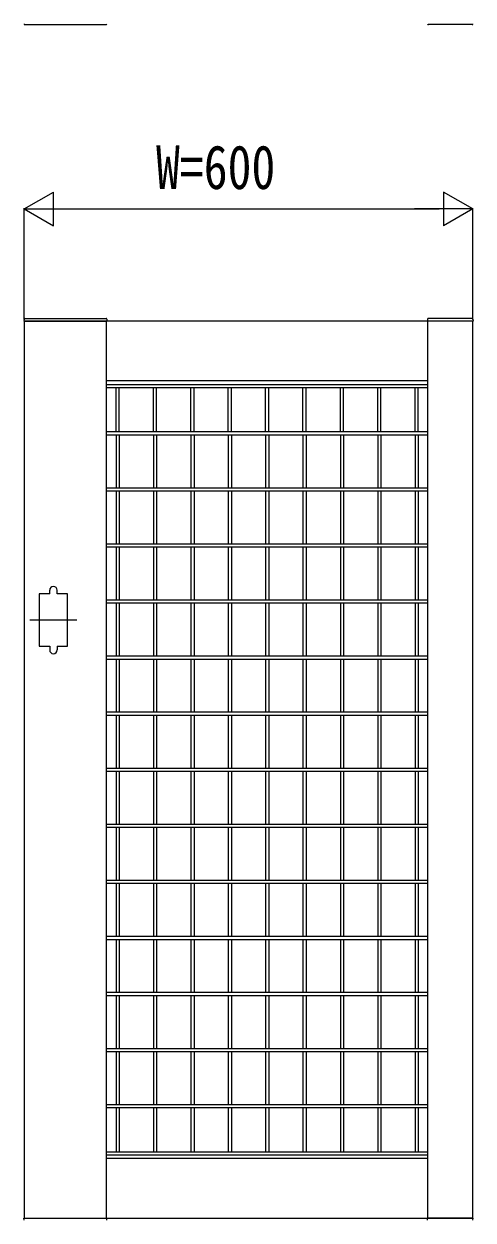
# Model space of a CAD drawing. Units: millimetres, scale not verified. Extents: x -8410 to 8410, y -5940 to 5940.
# Drawn here: x -1810 to -1209, y 747 to 2347 of the extents above; entities that cross this region are included whole.
import ezdxf
from ezdxf.enums import TextEntityAlignment as Align

# ---------------------------------------------------------------- set-up
doc = ezdxf.new("R2010")
doc.units = ezdxf.units.MM
doc.header["$LTSCALE"] = 30
doc.layers.add('0-2_YKK_A1', color=4, linetype='Continuous')
doc.layers.add('0-3_YKK_D', color=6, linetype='Continuous')
doc.styles.add('ＭＳ ゴシック', font='')
doc.styles.get('ＭＳ ゴシック').set_extended_font_data('MS Gothic')

msp = doc.modelspace()

# ---------------------------------------------------------------- linework, layer by layer
at = {"layer": '0-2_YKK_A1'}
for p, q in [((-1809.33, 2346.5), (-1700.59, 2346.5)), ((-1210.59, 2346.5), (-1269.33, 2346.5)), ((-1810.33, 1952.55), (-1810.46, 1950)), ((-1809.33, 1953.5), (-1700.59, 1953.5)), ((-1699.59, 1952.55), (-1699.46, 1950)), ((-1270.33, 1952.55), (-1270.46, 1950)), ((-1210.59, 1953.5), (-1269.33, 1953.5)), ((-1209.59, 1952.55), (-1209.46, 1950)), ((-1810.46, 1950), (-1699.46, 1950)), ((-1699.96, 750), (-1699.96, 1950)), ((-1209.46, 1950), (-1270.46, 1950)), ((-1269.96, 750), (-1269.96, 1950)), ((-1269.96, 1870), (-1699.96, 1870)), ((-1699.96, 1865.2), (-1269.96, 1865.2)), ((-1699.96, 1861.2), (-1269.96, 1861.2)), ((-1687.06, 1802.1), (-1687.06, 1861.2)), ((-1682.86, 1802.1), (-1682.86, 1861.2)), ((-1637.06, 1802.1), (-1637.06, 1861.2)), ((-1632.86, 1802.1), (-1632.86, 1861.2)), ((-1587.06, 1802.1), (-1587.06, 1861.2)), ((-1582.86, 1802.1), (-1582.86, 1861.2)), ((-1537.06, 1802.1), (-1537.06, 1861.2)), ((-1532.86, 1802.1), (-1532.86, 1861.2)), ((-1487.06, 1802.1), (-1487.06, 1861.2)), ((-1482.86, 1802.1), (-1482.86, 1861.2)), ((-1437.06, 1802.1), (-1437.06, 1861.2)), ((-1432.86, 1802.1), (-1432.86, 1861.2)), ((-1387.06, 1802.1), (-1387.06, 1861.2)), ((-1382.86, 1802.1), (-1382.86, 1861.2)), ((-1337.06, 1802.1), (-1337.06, 1861.2)), ((-1332.86, 1802.1), (-1332.86, 1861.2)), ((-1287.06, 1802.1), (-1287.06, 1861.2)), ((-1282.86, 1802.1), (-1282.86, 1861.2)), ((-1699.96, 1802.1), (-1269.96, 1802.1)), ((-1699.96, 1797.9), (-1269.96, 1797.9)), ((-1687.06, 1797.9), (-1687.06, 1727.1)), ((-1682.86, 1797.9), (-1682.86, 1727.1)), ((-1637.06, 1797.9), (-1637.06, 1727.1)), ((-1632.86, 1797.9), (-1632.86, 1727.1)), ((-1587.06, 1797.9), (-1587.06, 1727.1)), ((-1582.86, 1797.9), (-1582.86, 1727.1)), ((-1537.06, 1797.9), (-1537.06, 1727.1)), ((-1532.86, 1797.9), (-1532.86, 1727.1)), ((-1487.06, 1797.9), (-1487.06, 1727.1)), ((-1482.86, 1797.9), (-1482.86, 1727.1)), ((-1437.06, 1797.9), (-1437.06, 1727.1)), ((-1432.86, 1797.9), (-1432.86, 1727.1)), ((-1387.06, 1797.9), (-1387.06, 1727.1)), ((-1382.86, 1797.9), (-1382.86, 1727.1)), ((-1337.06, 1797.9), (-1337.06, 1727.1)), ((-1332.86, 1797.9), (-1332.86, 1727.1)), ((-1287.06, 1797.9), (-1287.06, 1727.1)), ((-1282.86, 1797.9), (-1282.86, 1727.1)), ((-1699.96, 1727.1), (-1269.96, 1727.1)), ((-1699.96, 1722.9), (-1269.96, 1722.9)), ((-1687.06, 1722.9), (-1687.06, 1652.1)), ((-1682.86, 1722.9), (-1682.86, 1652.1)), ((-1637.06, 1722.9), (-1637.06, 1652.1)), ((-1632.86, 1722.9), (-1632.86, 1652.1)), ((-1587.06, 1722.9), (-1587.06, 1652.1)), ((-1582.86, 1722.9), (-1582.86, 1652.1)), ((-1537.06, 1722.9), (-1537.06, 1652.1)), ((-1532.86, 1722.9), (-1532.86, 1652.1)), ((-1487.06, 1722.9), (-1487.06, 1652.1)), ((-1482.86, 1722.9), (-1482.86, 1652.1)), ((-1437.06, 1722.9), (-1437.06, 1652.1)), ((-1432.86, 1722.9), (-1432.86, 1652.1)), ((-1387.06, 1722.9), (-1387.06, 1652.1)), ((-1382.86, 1722.9), (-1382.86, 1652.1)), ((-1337.06, 1722.9), (-1337.06, 1652.1)), ((-1332.86, 1722.9), (-1332.86, 1652.1)), ((-1287.06, 1722.9), (-1287.06, 1652.1)), ((-1282.86, 1722.9), (-1282.86, 1652.1)), ((-1699.96, 1652.1), (-1269.96, 1652.1)), ((-1699.96, 1647.9), (-1269.96, 1647.9)), ((-1687.06, 1647.9), (-1687.06, 1577.1)), ((-1682.86, 1647.9), (-1682.86, 1577.1)), ((-1637.06, 1647.9), (-1637.06, 1577.1)), ((-1632.86, 1647.9), (-1632.86, 1577.1)), ((-1587.06, 1647.9), (-1587.06, 1577.1)), ((-1582.86, 1647.9), (-1582.86, 1577.1)), ((-1537.06, 1647.9), (-1537.06, 1577.1)), ((-1532.86, 1647.9), (-1532.86, 1577.1)), ((-1487.06, 1647.9), (-1487.06, 1577.1)), ((-1482.86, 1647.9), (-1482.86, 1577.1)), ((-1437.06, 1647.9), (-1437.06, 1577.1)), ((-1432.86, 1647.9), (-1432.86, 1577.1)), ((-1387.06, 1647.9), (-1387.06, 1577.1)), ((-1382.86, 1647.9), (-1382.86, 1577.1)), ((-1337.06, 1647.9), (-1337.06, 1577.1)), ((-1332.86, 1647.9), (-1332.86, 1577.1)), ((-1287.06, 1647.9), (-1287.06, 1577.1)), ((-1282.86, 1647.9), (-1282.86, 1577.1)), ((-1775.96, 1585), (-1775.96, 1590)), ((-1765.96, 1585), (-1765.96, 1590)), ((-1699.96, 1577.1), (-1269.96, 1577.1)), ((-1699.96, 1572.9), (-1269.96, 1572.9)), ((-1687.06, 1572.9), (-1687.06, 1502.1)), ((-1682.86, 1572.9), (-1682.86, 1502.1)), ((-1637.06, 1572.9), (-1637.06, 1502.1)), ((-1632.86, 1572.9), (-1632.86, 1502.1)), ((-1587.06, 1572.9), (-1587.06, 1502.1)), ((-1582.86, 1572.9), (-1582.86, 1502.1)), ((-1537.06, 1572.9), (-1537.06, 1502.1)), ((-1532.86, 1572.9), (-1532.86, 1502.1)), ((-1487.06, 1572.9), (-1487.06, 1502.1)), ((-1482.86, 1572.9), (-1482.86, 1502.1)), ((-1437.06, 1572.9), (-1437.06, 1502.1)), ((-1432.86, 1572.9), (-1432.86, 1502.1)), ((-1387.06, 1572.9), (-1387.06, 1502.1)), ((-1382.86, 1572.9), (-1382.86, 1502.1)), ((-1337.06, 1572.9), (-1337.06, 1502.1)), ((-1332.86, 1572.9), (-1332.86, 1502.1)), ((-1287.06, 1572.9), (-1287.06, 1502.1)), ((-1282.86, 1572.9), (-1282.86, 1502.1)), ((-1739.46, 1550), (-1802.46, 1550)), ((-1775.96, 1515), (-1775.96, 1510)), ((-1765.96, 1515), (-1765.96, 1510)), ((-1699.96, 1502.1), (-1269.96, 1502.1)), ((-1699.96, 1497.9), (-1269.96, 1497.9)), ((-1687.06, 1497.9), (-1687.06, 1427.1)), ((-1682.86, 1497.9), (-1682.86, 1427.1)), ((-1637.06, 1497.9), (-1637.06, 1427.1)), ((-1632.86, 1497.9), (-1632.86, 1427.1)), ((-1587.06, 1497.9), (-1587.06, 1427.1)), ((-1582.86, 1497.9), (-1582.86, 1427.1)), ((-1537.06, 1497.9), (-1537.06, 1427.1)), ((-1532.86, 1497.9), (-1532.86, 1427.1)), ((-1487.06, 1497.9), (-1487.06, 1427.1)), ((-1482.86, 1497.9), (-1482.86, 1427.1)), ((-1437.06, 1497.9), (-1437.06, 1427.1)), ((-1432.86, 1497.9), (-1432.86, 1427.1)), ((-1387.06, 1497.9), (-1387.06, 1427.1)), ((-1382.86, 1497.9), (-1382.86, 1427.1)), ((-1337.06, 1497.9), (-1337.06, 1427.1)), ((-1332.86, 1497.9), (-1332.86, 1427.1)), ((-1287.06, 1497.9), (-1287.06, 1427.1)), ((-1282.86, 1497.9), (-1282.86, 1427.1)), ((-1699.96, 1427.1), (-1269.96, 1427.1)), ((-1699.96, 1422.9), (-1269.96, 1422.9)), ((-1687.06, 1422.9), (-1687.06, 1352.1)), ((-1682.86, 1422.9), (-1682.86, 1352.1)), ((-1637.06, 1422.9), (-1637.06, 1352.1)), ((-1632.86, 1422.9), (-1632.86, 1352.1)), ((-1587.06, 1422.9), (-1587.06, 1352.1)), ((-1582.86, 1422.9), (-1582.86, 1352.1)), ((-1537.06, 1422.9), (-1537.06, 1352.1)), ((-1532.86, 1422.9), (-1532.86, 1352.1)), ((-1487.06, 1422.9), (-1487.06, 1352.1)), ((-1482.86, 1422.9), (-1482.86, 1352.1)), ((-1437.06, 1422.9), (-1437.06, 1352.1)), ((-1432.86, 1422.9), (-1432.86, 1352.1)), ((-1387.06, 1422.9), (-1387.06, 1352.1)), ((-1382.86, 1422.9), (-1382.86, 1352.1)), ((-1337.06, 1422.9), (-1337.06, 1352.1)), ((-1332.86, 1422.9), (-1332.86, 1352.1)), ((-1287.06, 1422.9), (-1287.06, 1352.1)), ((-1282.86, 1422.9), (-1282.86, 1352.1)), ((-1699.96, 1352.1), (-1269.96, 1352.1)), ((-1699.96, 1347.9), (-1269.96, 1347.9)), ((-1687.06, 1347.9), (-1687.06, 1277.1)), ((-1682.86, 1347.9), (-1682.86, 1277.1)), ((-1637.06, 1347.9), (-1637.06, 1277.1)), ((-1632.86, 1347.9), (-1632.86, 1277.1)), ((-1587.06, 1347.9), (-1587.06, 1277.1)), ((-1582.86, 1347.9), (-1582.86, 1277.1)), ((-1537.06, 1347.9), (-1537.06, 1277.1)), ((-1532.86, 1347.9), (-1532.86, 1277.1)), ((-1487.06, 1347.9), (-1487.06, 1277.1)), ((-1482.86, 1347.9), (-1482.86, 1277.1)), ((-1437.06, 1347.9), (-1437.06, 1277.1)), ((-1432.86, 1347.9), (-1432.86, 1277.1)), ((-1387.06, 1347.9), (-1387.06, 1277.1)), ((-1382.86, 1347.9), (-1382.86, 1277.1)), ((-1337.06, 1347.9), (-1337.06, 1277.1)), ((-1332.86, 1347.9), (-1332.86, 1277.1)), ((-1287.06, 1347.9), (-1287.06, 1277.1)), ((-1282.86, 1347.9), (-1282.86, 1277.1)), ((-1699.96, 1277.1), (-1269.96, 1277.1)), ((-1699.96, 1272.9), (-1269.96, 1272.9)), ((-1687.06, 1272.9), (-1687.06, 1202.1)), ((-1682.86, 1272.9), (-1682.86, 1202.1)), ((-1637.06, 1272.9), (-1637.06, 1202.1)), ((-1632.86, 1272.9), (-1632.86, 1202.1)), ((-1587.06, 1272.9), (-1587.06, 1202.1)), ((-1582.86, 1272.9), (-1582.86, 1202.1)), ((-1537.06, 1272.9), (-1537.06, 1202.1)), ((-1532.86, 1272.9), (-1532.86, 1202.1)), ((-1487.06, 1272.9), (-1487.06, 1202.1)), ((-1482.86, 1272.9), (-1482.86, 1202.1)), ((-1437.06, 1272.9), (-1437.06, 1202.1)), ((-1432.86, 1272.9), (-1432.86, 1202.1)), ((-1387.06, 1272.9), (-1387.06, 1202.1)), ((-1382.86, 1272.9), (-1382.86, 1202.1)), ((-1337.06, 1272.9), (-1337.06, 1202.1)), ((-1332.86, 1272.9), (-1332.86, 1202.1)), ((-1287.06, 1272.9), (-1287.06, 1202.1)), ((-1282.86, 1272.9), (-1282.86, 1202.1)), ((-1699.96, 1202.1), (-1269.96, 1202.1)), ((-1699.96, 1197.9), (-1269.96, 1197.9)), ((-1687.06, 1197.9), (-1687.06, 1127.1)), ((-1682.86, 1197.9), (-1682.86, 1127.1)), ((-1637.06, 1197.9), (-1637.06, 1127.1)), ((-1632.86, 1197.9), (-1632.86, 1127.1)), ((-1587.06, 1197.9), (-1587.06, 1127.1)), ((-1582.86, 1197.9), (-1582.86, 1127.1)), ((-1537.06, 1197.9), (-1537.06, 1127.1)), ((-1532.86, 1197.9), (-1532.86, 1127.1)), ((-1487.06, 1197.9), (-1487.06, 1127.1)), ((-1482.86, 1197.9), (-1482.86, 1127.1)), ((-1437.06, 1197.9), (-1437.06, 1127.1)), ((-1432.86, 1197.9), (-1432.86, 1127.1)), ((-1387.06, 1197.9), (-1387.06, 1127.1)), ((-1382.86, 1197.9), (-1382.86, 1127.1)), ((-1337.06, 1197.9), (-1337.06, 1127.1)), ((-1332.86, 1197.9), (-1332.86, 1127.1)), ((-1287.06, 1197.9), (-1287.06, 1127.1)), ((-1282.86, 1197.9), (-1282.86, 1127.1)), ((-1699.96, 1127.1), (-1269.96, 1127.1)), ((-1699.96, 1122.9), (-1269.96, 1122.9)), ((-1687.06, 1122.9), (-1687.06, 1052.1)), ((-1682.86, 1122.9), (-1682.86, 1052.1)), ((-1637.06, 1122.9), (-1637.06, 1052.1)), ((-1632.86, 1122.9), (-1632.86, 1052.1)), ((-1587.06, 1122.9), (-1587.06, 1052.1)), ((-1582.86, 1122.9), (-1582.86, 1052.1)), ((-1537.06, 1122.9), (-1537.06, 1052.1)), ((-1532.86, 1122.9), (-1532.86, 1052.1)), ((-1487.06, 1122.9), (-1487.06, 1052.1)), ((-1482.86, 1122.9), (-1482.86, 1052.1)), ((-1437.06, 1122.9), (-1437.06, 1052.1)), ((-1432.86, 1122.9), (-1432.86, 1052.1)), ((-1387.06, 1122.9), (-1387.06, 1052.1)), ((-1382.86, 1122.9), (-1382.86, 1052.1)), ((-1337.06, 1122.9), (-1337.06, 1052.1)), ((-1332.86, 1122.9), (-1332.86, 1052.1)), ((-1287.06, 1122.9), (-1287.06, 1052.1)), ((-1282.86, 1122.9), (-1282.86, 1052.1)), ((-1699.96, 1052.1), (-1269.96, 1052.1)), ((-1699.96, 1047.9), (-1269.96, 1047.9)), ((-1687.06, 1047.9), (-1687.06, 977.1)), ((-1682.86, 1047.9), (-1682.86, 977.1)), ((-1637.06, 1047.9), (-1637.06, 977.1)), ((-1632.86, 1047.9), (-1632.86, 977.1)), ((-1587.06, 1047.9), (-1587.06, 977.1)), ((-1582.86, 1047.9), (-1582.86, 977.1)), ((-1537.06, 1047.9), (-1537.06, 977.1)), ((-1532.86, 1047.9), (-1532.86, 977.1)), ((-1487.06, 1047.9), (-1487.06, 977.1)), ((-1482.86, 1047.9), (-1482.86, 977.1)), ((-1437.06, 1047.9), (-1437.06, 977.1)), ((-1432.86, 1047.9), (-1432.86, 977.1)), ((-1387.06, 1047.9), (-1387.06, 977.1)), ((-1382.86, 1047.9), (-1382.86, 977.1)), ((-1337.06, 1047.9), (-1337.06, 977.1)), ((-1332.86, 1047.9), (-1332.86, 977.1)), ((-1287.06, 1047.9), (-1287.06, 977.1)), ((-1282.86, 1047.9), (-1282.86, 977.1)), ((-1699.96, 977.1), (-1269.96, 977.1)), ((-1699.96, 972.9), (-1269.96, 972.9)), ((-1687.06, 972.9), (-1687.06, 902.1)), ((-1682.86, 972.9), (-1682.86, 902.1)), ((-1637.06, 972.9), (-1637.06, 902.1)), ((-1632.86, 972.9), (-1632.86, 902.1)), ((-1587.06, 972.9), (-1587.06, 902.1)), ((-1582.86, 972.9), (-1582.86, 902.1)), ((-1537.06, 972.9), (-1537.06, 902.1)), ((-1532.86, 972.9), (-1532.86, 902.1)), ((-1487.06, 972.9), (-1487.06, 902.1)), ((-1482.86, 972.9), (-1482.86, 902.1)), ((-1437.06, 972.9), (-1437.06, 902.1)), ((-1432.86, 972.9), (-1432.86, 902.1)), ((-1387.06, 972.9), (-1387.06, 902.1)), ((-1382.86, 972.9), (-1382.86, 902.1)), ((-1337.06, 972.9), (-1337.06, 902.1)), ((-1332.86, 972.9), (-1332.86, 902.1)), ((-1287.06, 972.9), (-1287.06, 902.1)), ((-1282.86, 972.9), (-1282.86, 902.1)), ((-1699.96, 902.1), (-1269.96, 902.1)), ((-1699.96, 897.9), (-1269.96, 897.9)), ((-1687.06, 897.9), (-1687.06, 838.8)), ((-1682.86, 897.9), (-1682.86, 838.8)), ((-1637.06, 897.9), (-1637.06, 838.8)), ((-1632.86, 897.9), (-1632.86, 838.8)), ((-1587.06, 897.9), (-1587.06, 838.8)), ((-1582.86, 897.9), (-1582.86, 838.8)), ((-1537.06, 897.9), (-1537.06, 838.8)), ((-1532.86, 897.9), (-1532.86, 838.8)), ((-1487.06, 897.9), (-1487.06, 838.8)), ((-1482.86, 897.9), (-1482.86, 838.8)), ((-1437.06, 897.9), (-1437.06, 838.8)), ((-1432.86, 897.9), (-1432.86, 838.8)), ((-1387.06, 897.9), (-1387.06, 838.8)), ((-1382.86, 897.9), (-1382.86, 838.8)), ((-1337.06, 897.9), (-1337.06, 838.8)), ((-1332.86, 897.9), (-1332.86, 838.8)), ((-1287.06, 897.9), (-1287.06, 838.8)), ((-1282.86, 897.9), (-1282.86, 838.8)), ((-1699.96, 838.8), (-1269.96, 838.8)), ((-1699.96, 834.8), (-1269.96, 834.8)), ((-1269.96, 830), (-1699.96, 830)), ((-1810.46, 750), (-1699.46, 750)), ((-1810.33, 747.45), (-1810.46, 750)), ((-1699.59, 747.45), (-1699.46, 750)), ((-1209.46, 750), (-1270.46, 750)), ((-1270.33, 747.45), (-1270.46, 750)), ((-1209.59, 747.45), (-1209.46, 750))]:
    msp.add_line(p, q, dxfattribs=at)
msp.add_lwpolyline([(-1209.96, 750), (-1209.96, 1950), (-1809.96, 1950), (-1809.96, 750)], close=True, dxfattribs=at)
for points in [[(-1775.96, 1585), (-1789.96, 1585), (-1789.96, 1515), (-1775.96, 1515)], [(-1765.96, 1515), (-1751.96, 1515), (-1751.96, 1585), (-1765.96, 1585)]]:
    msp.add_lwpolyline(points, dxfattribs=at)
for centre, radius, start, end in [((-1809.33, 2347.5), 1, 183, 270), ((-1700.59, 2347.5), 1, 270, 357), ((-1269.33, 2347.5), 1, 183, 270), ((-1210.59, 2347.5), 1, 270, 357), ((-1809.33, 1952.5), 1, 90, 177), ((-1700.59, 1952.5), 1, 3, 90), ((-1269.33, 1952.5), 1, 90, 177), ((-1210.59, 1952.5), 1, 3, 90), ((-1770.96, 1590), 5, 0, 180), ((-1770.96, 1510), 5, 180, 0)]:
    msp.add_arc(centre, radius, start, end, dxfattribs=at)
at = {"layer": '0-3_YKK_D'}
for p, q in [((-1809.96, 2100), (-1770.99, 2122.5)), ((-1770.99, 2077.5), (-1770.99, 2122.5)), ((-1209.96, 2100), (-1248.93, 2122.5)), ((-1248.93, 2122.5), (-1248.93, 2077.5)), ((-1809.96, 1952), (-1809.96, 2101)), ((-1809.96, 2100), (-1770.99, 2077.5)), ((-1809.96, 2100), (-1732.02, 2100)), ((-1764.96, 2100), (-1254.96, 2100)), ((-1209.96, 2100), (-1287.9, 2100)), ((-1209.96, 2100), (-1248.93, 2077.5)), ((-1209.96, 1952), (-1209.96, 2101))]:
    msp.add_line(p, q, dxfattribs=at)

# ---------------------------------------------------------------- texts
at = {"layer": '0-3_YKK_D', "style": 'ＭＳ ゴシック', "width": 0.8}
msp.add_text('W=600', height=58.65, dxfattribs=at).set_placement((-1633.69, 2109), align=Align.BOTTOM_LEFT)

doc.saveas('drawing.dxf')
